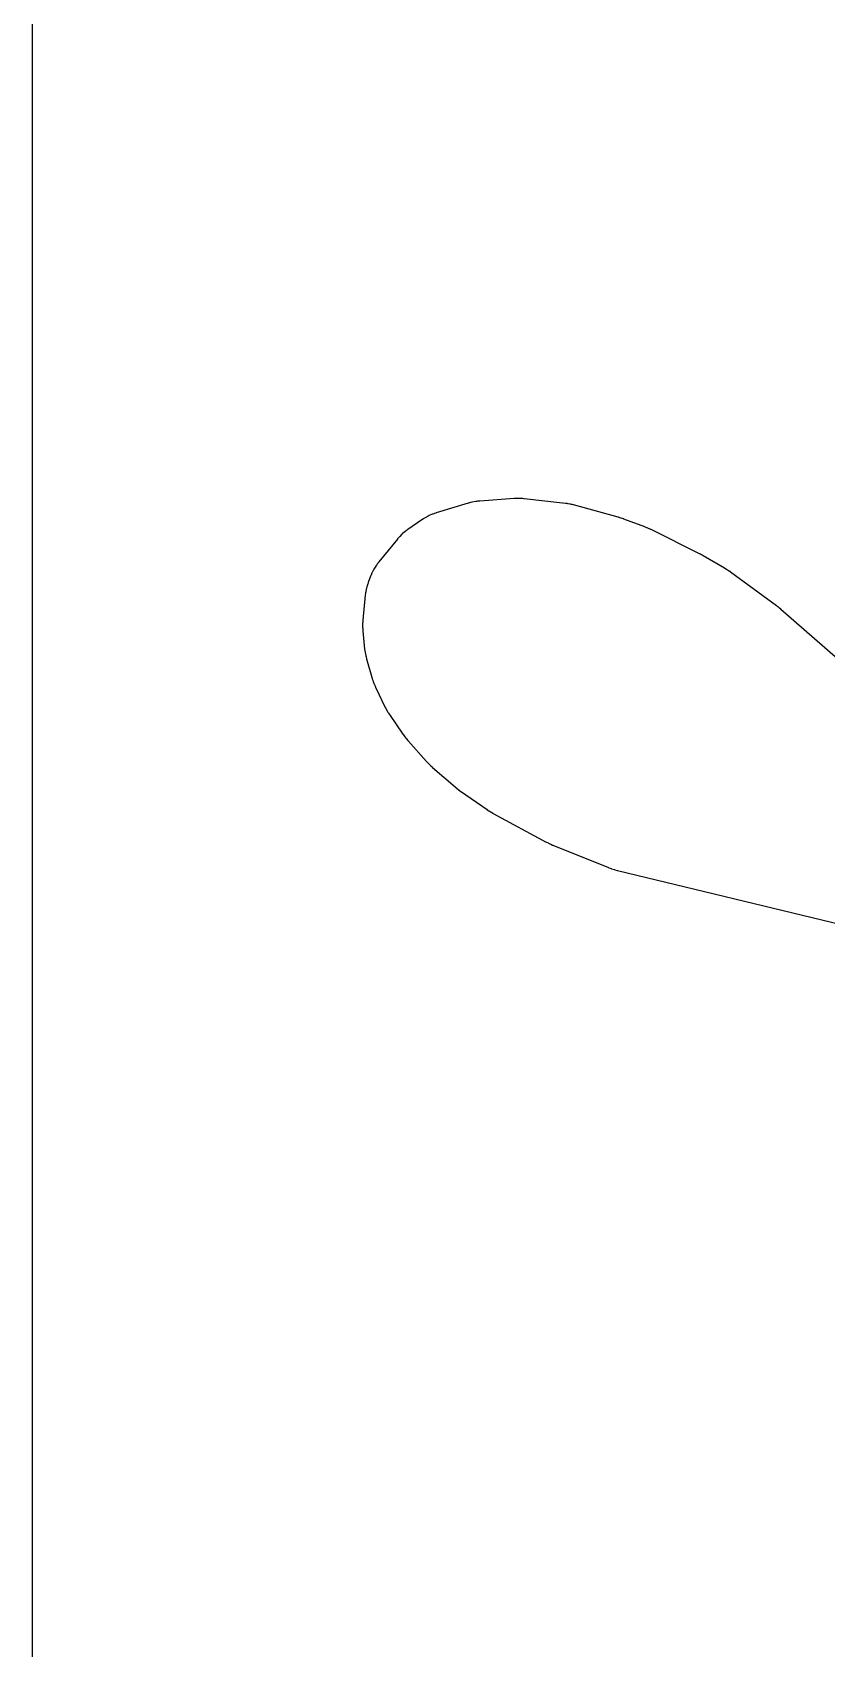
# Model space of a CAD drawing. Header units: millimetres. Extents: x 0 to 300, y 0 to 300.
# Drawn here: x -0.1 to 45.8, y 113.4 to 206.8 of the extents above; entities that cross this region are included whole.
import ezdxf

# ---------------------------------------------------------------- set-up
doc = ezdxf.new("R2010")
doc.units = ezdxf.units.MM
doc.layers.add('CUT', color=7, linetype='CONTINUOUS')

msp = doc.modelspace()

# ---------------------------------------------------------------- linework, layer by layer
at = {"layer": 'CUT'}
for points in [[(-0.0625, 1.4375), (-0.0625, 298.5625), (-0.0625, 299.4478), (-0.0589, 299.5212), (-0.0503, 299.5794), (-0.036, 299.6365), (-0.0162, 299.6918), (0.009, 299.745), (0.0392, 299.7954), (0.0743, 299.8427), (0.1137, 299.8863), (0.1573, 299.9257), (0.2046, 299.9608), (0.255, 299.991), (0.3082, 300.0162), (0.3635, 300.036), (0.4206, 300.0503), (0.4788, 300.0589), (0.5522, 300.0625), (1.4375, 300.0625), (2.5557, 300.0625), (153.037, 300.0625)], [(46.4286, 170.5698), (43.1384, 173.4422), (43.1286, 173.4506), (43.0644, 173.5043), (43.0544, 173.5125), (42.9722, 173.5782), (42.9621, 173.5861), (42.8956, 173.6371), (42.8852, 173.6448), (40.2191, 175.596), (40.2063, 175.605), (40.1229, 175.6628), (40.1099, 175.6715), (40.0034, 175.7413), (39.9902, 175.7497), (39.9039, 175.8031), (39.8905, 175.8111), (38.6575, 176.5296), (38.6497, 176.5341), (38.5953, 176.5648), (38.5868, 176.5694), (38.5183, 176.6066), (38.5099, 176.611), (38.4553, 176.6395), (38.4463, 176.6441), (35.6514, 178.0429), (35.6372, 178.0497), (35.5446, 178.0931), (35.5303, 178.0996), (35.4127, 178.1509), (35.3982, 178.157), (35.3035, 178.1954), (35.2888, 178.2011), (34.0816, 178.6544), (34.0685, 178.6591), (33.9831, 178.6889), (33.9699, 178.6934), (33.8618, 178.7283), (33.8485, 178.7324), (33.7618, 178.7583), (33.7484, 178.7621), (31.1682, 179.466), (31.1578, 179.4688), (31.0848, 179.4873), (31.0739, 179.4899), (31.0259, 179.5011), (31.0026, 179.5061), (30.857, 179.5341), (30.8345, 179.538), (30.7953, 179.544), (30.7846, 179.5455), (30.7109, 179.5555), (30.6989, 179.557), (28.3237, 179.8285), (28.3097, 179.8299), (28.2186, 179.8381), (28.2046, 179.8392), (28.1498, 179.8429), (28.1216, 179.8441), (27.9389, 179.8478), (27.9107, 179.8477), (27.8558, 179.8462), (27.8417, 179.8457), (27.7504, 179.8411), (27.7364, 179.8402), (25.7714, 179.6948), (25.755, 179.6934), (25.6485, 179.6825), (25.6321, 179.6806), (25.5683, 179.6724), (25.5358, 179.6673), (25.3253, 179.6282), (25.2931, 179.6212), (25.2306, 179.606), (25.2147, 179.6019), (25.1113, 179.5738), (25.0955, 179.5692), (23.2331, 179.0062), (23.2182, 179.0015), (23.1214, 178.9694), (23.1066, 178.9643), (23.0491, 178.9436), (23.0199, 178.9322), (22.8347, 178.8543), (22.7783, 178.827), (22.6022, 178.7302), (22.5751, 178.7144), (22.5231, 178.6822), (22.5099, 178.6738), (22.4248, 178.6178), (22.4118, 178.6091), (21.6011, 178.046), (21.5898, 178.0379), (21.5169, 177.9847), (21.5058, 177.9764), (21.4627, 177.9434), (21.441, 177.926), (21.3048, 177.8113), (21.264, 177.7736), (21.1389, 177.6468), (21.1199, 177.6266), (21.0836, 177.5862), (21.0745, 177.5758), (21.0157, 177.5073), (21.0068, 177.4966), (19.9355, 176.1876), (19.9253, 176.1747), (19.8597, 176.0899), (19.8498, 176.0767), (19.8118, 176.0247), (19.7931, 175.9975), (19.678, 175.8203), (19.6452, 175.7631), (19.5503, 175.5743), (19.5363, 175.5444), (19.5106, 175.4854), (19.5042, 175.4702), (19.4641, 175.3708), (19.4581, 175.3554), (19.3223, 174.9901), (19.318, 174.9779), (19.2905, 174.8988), (19.2864, 174.8866), (19.2709, 174.8387), (19.2635, 174.814), (19.2194, 174.6548), (19.2078, 174.6046), (19.1776, 174.4422), (19.1734, 174.4168), (19.1663, 174.3669), (19.1646, 174.3542), (19.1546, 174.271), (19.1532, 174.2582), (19.0115, 172.8194), (19.0102, 172.8048), (19.0032, 172.7097), (19.0023, 172.6951), (18.9995, 172.6378), (18.9988, 172.6085), (18.9987, 172.4179), (18.9994, 172.3886), (19.0022, 172.3314), (19.0031, 172.3167), (19.01, 172.2216), (19.0113, 172.207), (19.1144, 171.1522), (19.1159, 171.1384), (19.1267, 171.0489), (19.1286, 171.0351), (19.1363, 170.9815), (19.1409, 170.9542), (19.1749, 170.7772), (19.1808, 170.7501), (19.1935, 170.6974), (19.1969, 170.6839), (19.22, 170.5968), (19.2237, 170.5834), (19.554, 169.4451), (19.5576, 169.4331), (19.582, 169.3552), (19.5858, 169.3433), (19.6015, 169.2968), (19.61, 169.2731), (19.6684, 169.1208), (19.6778, 169.0976), (19.6973, 169.0525), (19.7024, 169.0411), (19.7363, 168.9669), (19.7417, 168.9555), (20.3077, 167.7831), (20.3124, 167.7736), (20.3456, 167.7078), (20.3506, 167.698), (20.3732, 167.6552), (20.3845, 167.6348), (20.4572, 167.5091), (20.4688, 167.4899), (20.4895, 167.457), (20.4952, 167.4481), (20.5352, 167.3871), (20.5417, 167.3773), (21.3207, 166.2367), (21.3319, 166.2208), (21.4065, 166.1189), (21.4182, 166.1034), (21.5159, 165.9786), (21.5281, 165.9635), (21.6091, 165.8666), (21.6218, 165.8519), (22.6909, 164.6545), (22.704, 164.6403), (22.7906, 164.5494), (22.8041, 164.5356), (22.9164, 164.4251), (22.9304, 164.4118), (23.0227, 164.3266), (23.0371, 164.3137), (24.3399, 163.1868), (24.352, 163.1766), (24.4314, 163.1115), (24.4437, 163.1017), (24.5455, 163.0226), (24.5581, 163.0131), (24.6408, 162.9523), (24.6537, 162.9431), (26.1768, 161.8835), (26.1907, 161.8741), (26.2821, 161.8142), (26.2963, 161.8052), (26.413, 161.7334), (26.4274, 161.7248), (26.522, 161.6702), (26.5367, 161.662), (29.5892, 160.0111), (29.6042, 160.0032), (29.7022, 159.9538), (29.7173, 159.9464), (29.842, 159.8877), (29.8574, 159.8808), (29.9581, 159.8369), (29.9736, 159.8303), (33.1903, 158.5338), (33.2107, 158.526), (33.3439, 158.4779), (33.3645, 158.4708), (33.5337, 158.4165), (33.5546, 158.4103), (33.6909, 158.3719), (33.712, 158.3664), (46.6068, 155.2409)]]:
    msp.add_lwpolyline(points, dxfattribs=at)

doc.saveas('drawing.dxf')
